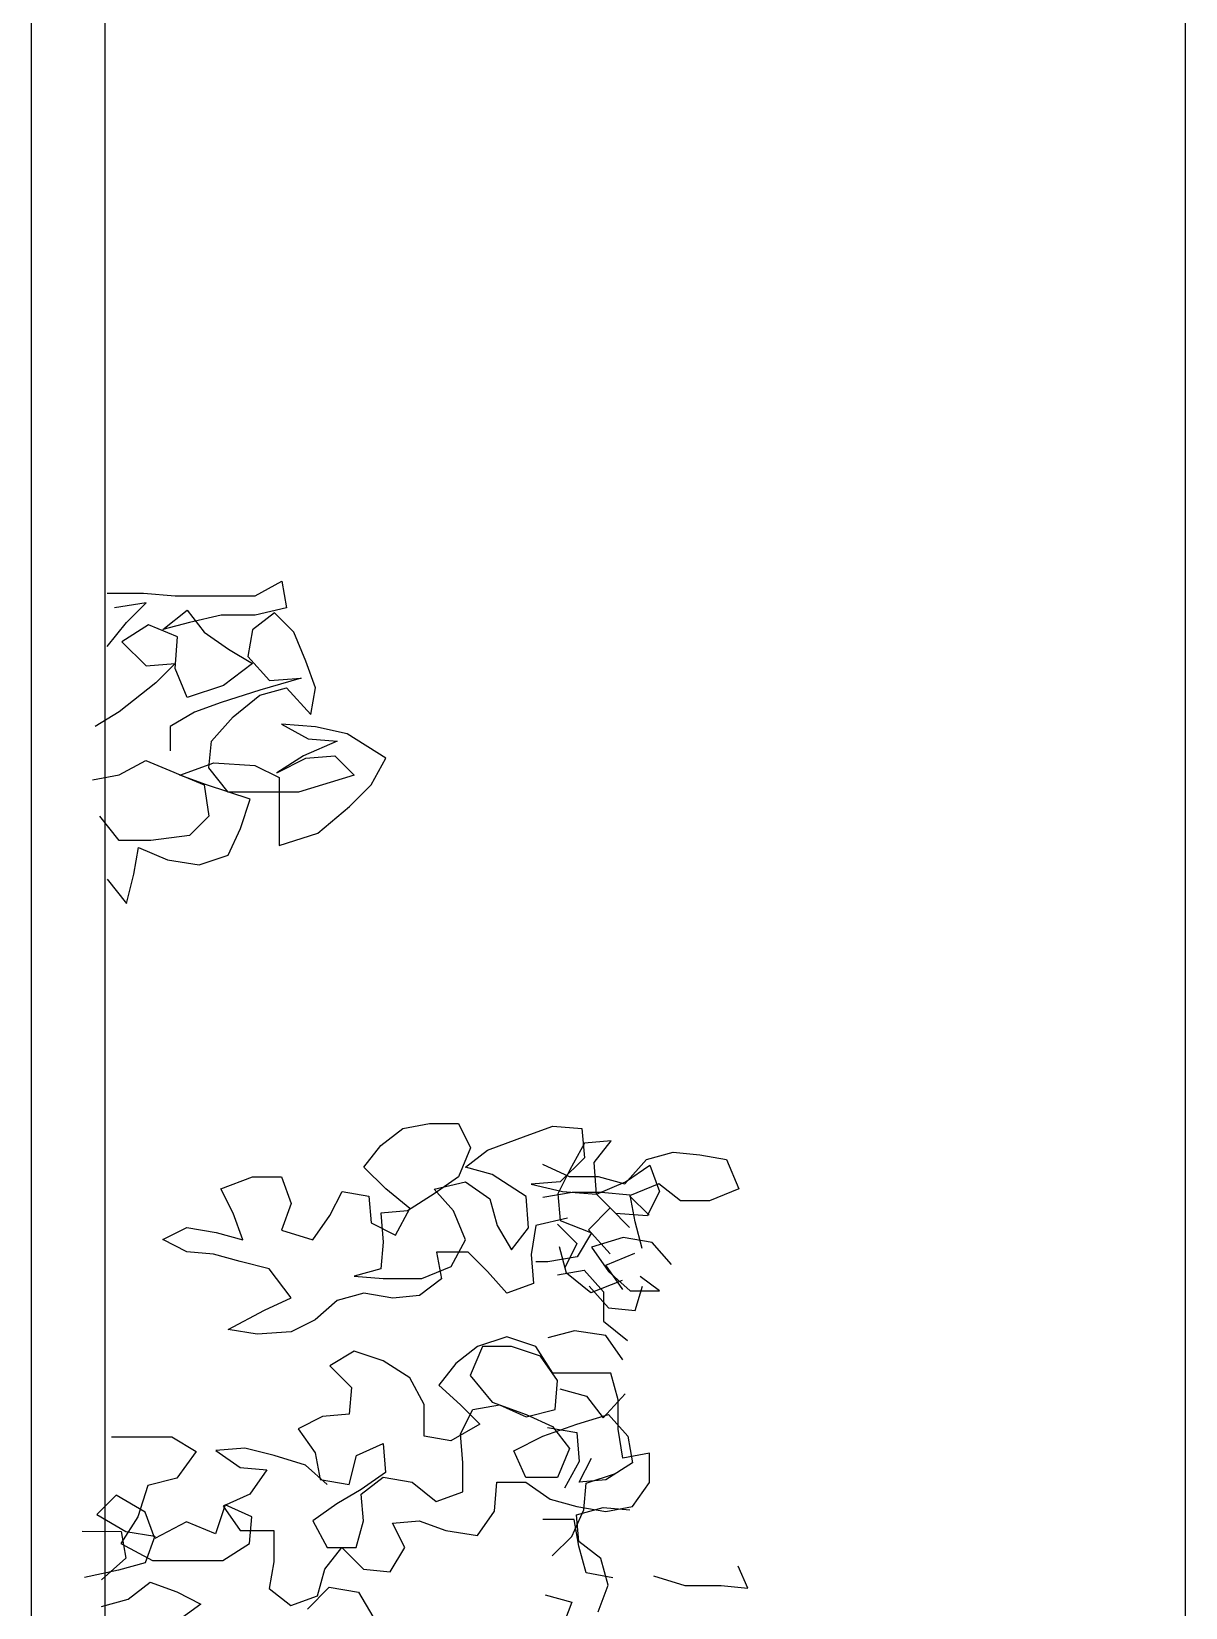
# Model space of a CAD drawing. Header units: millimetres. Extents: x -249630 to 95394, y -188036 to 109963.
# Drawn here: x -86676.2 to -86382.5, y 81791.3 to 82192.5 of the extents above; entities that cross this region are included whole.
import ezdxf

# ---------------------------------------------------------------- set-up
doc = ezdxf.new("R2010")
doc.units = ezdxf.units.MM
for name, color, linetype in [('AHojas', 86, 'Continuous'), ('Layer11', 30, 'Continuous'), ('Layer2', 8, 'Continuous'), ('Layer5', 84, 'Continuous')]:
    doc.layers.add(name, color=color, linetype=linetype)

msp = doc.modelspace()

# ---------------------------------------------------------------- linework, layer by layer
at = {"layer": 'AHojas'}
for p, q in [((-86619.3, 82048.873), (-86612.512, 82052.568)), ((-86612.512, 82052.568), (-86611.285, 82045.782)), ((-86656.92, 82049.525), (-86647.669, 82049.516)), ((-86647.055, 82047.049), (-86655.073, 82045.822)), ((-86651.993, 82042.119), (-86647.055, 82047.049)), ((-86647.669, 82049.516), (-86639.652, 82048.892)), ((-86639.652, 82048.892), (-86619.3, 82048.873)), ((-86642.744, 82040.261), (-86636.572, 82045.189)), ((-86636.572, 82045.189), (-86632.26, 82039.634)), ((-86627.939, 82043.947), (-86635.958, 82042.105)), ((-86619.304, 82043.94), (-86627.939, 82043.947)), ((-86614.37, 82044.552), (-86619.924, 82040.24)), ((-86611.285, 82045.782), (-86619.304, 82043.94)), ((-86609.44, 82039.613), (-86614.37, 82044.552)), ((-86656.933, 82035.956), (-86651.993, 82042.119)), ((-86646.443, 82041.497), (-86653.231, 82037.186)), ((-86639.045, 82038.407), (-86646.443, 82041.497)), ((-86635.958, 82042.105), (-86642.744, 82040.261)), ((-86639.669, 82030.39), (-86639.045, 82038.407)), ((-86632.26, 82039.634), (-86626.096, 82035.311)), ((-86619.924, 82040.24), (-86621.164, 82033.457)), ((-86606.363, 82032.21), (-86609.44, 82039.613)), ((-86653.231, 82037.186), (-86647.069, 82031.013)), ((-86626.096, 82035.311), (-86619.932, 82031.605)), ((-86647.069, 82031.013), (-86639.668, 82031.623)), ((-86639.668, 82031.623), (-86644.606, 82026.694)), ((-86636.592, 82022.986), (-86639.669, 82030.39)), ((-86619.932, 82031.605), (-86627.338, 82026.061)), ((-86621.164, 82033.457), (-86615.619, 82027.284)), ((-86603.903, 82025.423), (-86606.363, 82032.21)), ((-86644.606, 82026.694), (-86653.864, 82019.302)), ((-86607.601, 82027.894), (-86618.088, 82024.82)), ((-86615.619, 82027.284), (-86607.601, 82027.894)), ((-86627.338, 82026.061), (-86636.592, 82022.986)), ((-86618.088, 82024.82), (-86627.959, 82021.745)), ((-86624.879, 82018.042), (-86618.089, 82023.586)), ((-86618.089, 82023.586), (-86611.304, 82025.43)), ((-86611.304, 82025.43), (-86605.142, 82018.64)), ((-86605.142, 82018.64), (-86603.903, 82025.423)), ((-86653.864, 82019.302), (-86660.035, 82015.607)), ((-86634.745, 82019.284), (-86640.916, 82015.589)), ((-86627.959, 82021.745), (-86634.745, 82019.284)), ((-86640.916, 82015.589), (-86640.922, 82009.422)), ((-86630.435, 82011.879), (-86624.879, 82018.042)), ((-86612.546, 82016.18), (-86605.765, 82012.474)), ((-86603.912, 82015.556), (-86612.546, 82016.18)), ((-86595.896, 82013.698), (-86603.912, 82015.556)), ((-86631.058, 82005.096), (-86630.435, 82011.879)), ((-86598.365, 82011.85), (-86607.002, 82008.157)), ((-86605.765, 82012.474), (-86598.365, 82011.85)), ((-86586.034, 82007.522), (-86595.896, 82013.698)), ((-86653.879, 82003.266), (-86647.091, 82006.961)), ((-86647.091, 82006.961), (-86632.295, 82000.78)), ((-86638.46, 82003.252), (-86629.823, 82006.328)), ((-86629.823, 82006.328), (-86619.339, 82005.702)), ((-86607.002, 82008.157), (-86613.79, 82003.847)), ((-86613.79, 82003.847), (-86606.386, 82007.54)), ((-86606.386, 82007.54), (-86598.985, 82008.15)), ((-86598.985, 82008.15), (-86594.055, 82003.212)), ((-86589.74, 82000.741), (-86586.034, 82007.522)), ((-86660.664, 82002.039), (-86653.879, 82003.266)), ((-86631.678, 82000.779), (-86638.46, 82003.252)), ((-86626.13, 81998.924), (-86631.058, 82005.096)), ((-86619.339, 82005.702), (-86613.175, 82002.612)), ((-86613.175, 82002.612), (-86613.19, 81985.344)), ((-86594.055, 82003.212), (-86608.244, 81998.908)), ((-86632.295, 82000.78), (-86631.069, 81992.761)), ((-86620.581, 81997.069), (-86631.678, 82000.779)), ((-86608.244, 81998.908), (-86626.13, 81998.924)), ((-86595.296, 81995.195), (-86589.74, 82000.741)), ((-86623.054, 81989.67), (-86620.581, 81997.069)), ((-86603.32, 81988.419), (-86595.296, 81995.195)), ((-86653.894, 81986.615), (-86658.822, 81992.786)), ((-86631.069, 81992.761), (-86636.007, 81987.832)), ((-86645.876, 81986.607), (-86653.894, 81986.615)), ((-86636.007, 81987.832), (-86645.876, 81986.607)), ((-86626.144, 81982.889), (-86623.054, 81989.67)), ((-86613.19, 81985.344), (-86603.32, 81988.419)), ((-86650.201, 81977.977), (-86648.962, 81984.76)), ((-86648.962, 81984.76), (-86641.564, 81981.669)), ((-86633.547, 81980.429), (-86626.144, 81982.889)), ((-86641.564, 81981.669), (-86633.547, 81980.429)), ((-86656.987, 81976.75), (-86652.058, 81970.578)), ((-86652.058, 81970.578), (-86650.201, 81977.977)), ((-86581.722, 81913.279), (-86574.937, 81914.506)), ((-86574.937, 81914.506), (-86567.536, 81914.499)), ((-86567.536, 81914.499), (-86564.458, 81908.329)), ((-86587.277, 81908.966), (-86581.722, 81913.279)), ((-86560.141, 81907.708), (-86550.27, 81911.4)), ((-86550.27, 81911.4), (-86543.484, 81913.86)), ((-86543.484, 81913.86), (-86536.084, 81913.237)), ((-86536.084, 81913.237), (-86535.474, 81905.835)), ((-86528.685, 81910.146), (-86535.47, 81909.536)), ((-86533.008, 81904.6), (-86528.685, 81910.146)), ((-86591.599, 81903.42), (-86587.277, 81908.966)), ((-86564.458, 81908.329), (-86567.548, 81900.931)), ((-86565.696, 81903.396), (-86560.141, 81907.708)), ((-86535.47, 81909.536), (-86539.177, 81902.755)), ((-86519.627, 81905.36), (-86512.842, 81907.204)), ((-86512.842, 81907.204), (-86506.058, 81906.581)), ((-86506.058, 81906.581), (-86499.275, 81905.341)), ((-86586.053, 81897.864), (-86591.599, 81903.42)), ((-86558.914, 81901.54), (-86565.696, 81903.396)), ((-86546.148, 81904.151), (-86539.367, 81901.061)), ((-86539.177, 81902.755), (-86542.266, 81896.591)), ((-86535.474, 81905.835), (-86541.647, 81899.674)), ((-86532.398, 81896.582), (-86533.008, 81904.6)), ((-86525.184, 81899.198), (-86519.627, 81905.36)), ((-86524.995, 81899.658), (-86518.823, 81903.97)), ((-86518.823, 81903.97), (-86516.363, 81897.184)), ((-86499.275, 81905.341), (-86496.198, 81897.938)), ((-86627.991, 81897.902), (-86619.971, 81900.979)), ((-86624.913, 81891.732), (-86627.991, 81897.902)), ((-86619.971, 81900.979), (-86612.57, 81900.972)), ((-86612.57, 81900.972), (-86610.109, 81894.186)), ((-86567.548, 81900.931), (-86573.72, 81896.619)), ((-86573.719, 81897.853), (-86565.699, 81899.696)), ((-86565.699, 81899.696), (-86559.536, 81895.373)), ((-86550.284, 81895.981), (-86558.914, 81901.54)), ((-86541.647, 81899.674), (-86549.048, 81899.064)), ((-86549.048, 81899.064), (-86541.032, 81897.206)), ((-86539.367, 81901.061), (-86531.966, 81901.054)), ((-86532.398, 81896.582), (-86524.995, 81899.658)), ((-86531.966, 81901.054), (-86525.184, 81899.198)), ((-86516.549, 81899.19), (-86523.953, 81896.113)), ((-86511.003, 81894.867), (-86516.549, 81899.19)), ((-86496.198, 81897.938), (-86503.602, 81894.861)), ((-86610.109, 81894.186), (-86612.583, 81887.404)), ((-86600.244, 81891.093), (-86597.155, 81897.258)), ((-86597.155, 81897.258), (-86590.372, 81896.018)), ((-86590.372, 81896.018), (-86589.762, 81889.233)), ((-86579.89, 81892.925), (-86586.053, 81897.864)), ((-86573.72, 81896.619), (-86580.508, 81892.308)), ((-86568.79, 81892.298), (-86573.719, 81897.853)), ((-86559.536, 81895.373), (-86557.692, 81888.587)), ((-86549.675, 81887.963), (-86550.284, 81895.981)), ((-86538.617, 81896.949), (-86546.019, 81895.722)), ((-86542.266, 81896.591), (-86541.656, 81889.806)), ((-86541.032, 81897.206), (-86532.398, 81896.582)), ((-86531.216, 81896.942), (-86538.617, 81896.949)), ((-86527.469, 81891.643), (-86532.398, 81896.582)), ((-86523.816, 81896.319), (-86531.216, 81896.942)), ((-86523.953, 81896.113), (-86519.024, 81891.174)), ((-86522.588, 81889.533), (-86523.816, 81896.319)), ((-86516.363, 81897.184), (-86519.452, 81891.019)), ((-86503.602, 81894.861), (-86511.003, 81894.867)), ((-86622.453, 81884.946), (-86624.913, 81891.732)), ((-86604.567, 81884.93), (-86600.244, 81891.093)), ((-86580.508, 81892.308), (-86587.292, 81891.698)), ((-86587.292, 81891.698), (-86586.682, 81884.296)), ((-86583.597, 81886.144), (-86579.89, 81892.925)), ((-86565.713, 81884.894), (-86568.79, 81892.298)), ((-86539.805, 81890.421), (-86547.824, 81888.578)), ((-86528.89, 81893.034), (-86534.445, 81887.488)), ((-86523.96, 81888.095), (-86528.89, 81893.034)), ((-86519.452, 81891.019), (-86527.469, 81891.643)), ((-86642.805, 81884.965), (-86636.635, 81888.043)), ((-86636.635, 81888.043), (-86629.235, 81886.802)), ((-86629.235, 81886.802), (-86622.453, 81884.946)), ((-86612.583, 81887.404), (-86604.567, 81884.93)), ((-86589.762, 81889.233), (-86583.597, 81886.144)), ((-86557.692, 81888.587), (-86553.997, 81882.416)), ((-86553.997, 81882.416), (-86549.675, 81887.963)), ((-86547.824, 81888.578), (-86549.064, 81881.178)), ((-86542.325, 81888.935), (-86537.395, 81883.996)), ((-86541.656, 81889.806), (-86533.641, 81886.715)), ((-86533.641, 81886.715), (-86537.347, 81880.551)), ((-86534.445, 81887.488), (-86528.9, 81881.316)), ((-86520.744, 81882.748), (-86522.588, 81889.533)), ((-86636.64, 81881.875), (-86642.805, 81884.965)), ((-86629.857, 81881.252), (-86636.64, 81881.875)), ((-86586.682, 81884.296), (-86587.305, 81877.513)), ((-86569.419, 81878.113), (-86565.713, 81884.894)), ((-86540.006, 81876.392), (-86541.85, 81883.178)), ((-86537.395, 81883.996), (-86540.484, 81877.832)), ((-86525.624, 81885.474), (-86533.644, 81883.014)), ((-86533.644, 81883.014), (-86529.333, 81876.843)), ((-86518.225, 81884.234), (-86525.624, 81885.474)), ((-86513.296, 81878.679), (-86518.225, 81884.234)), ((-86623.074, 81879.396), (-86629.857, 81881.252)), ((-86615.675, 81877.539), (-86623.074, 81879.396)), ((-86576.823, 81875.036), (-86569.419, 81878.113)), ((-86573.117, 81881.817), (-86571.889, 81875.032)), ((-86565.099, 81881.81), (-86573.117, 81881.817)), ((-86560.17, 81876.871), (-86565.099, 81881.81)), ((-86549.064, 81881.178), (-86548.454, 81873.777)), ((-86544.749, 81879.324), (-86547.833, 81879.327)), ((-86537.347, 81880.551), (-86544.749, 81879.324)), ((-86529.999, 81878.439), (-86522.596, 81881.516)), ((-86525.688, 81872.268), (-86529.999, 81878.439)), ((-86610.131, 81870.133), (-86615.675, 81877.539)), ((-86587.305, 81877.513), (-86594.091, 81875.669)), ((-86594.091, 81875.669), (-86586.691, 81875.045)), ((-86586.691, 81875.045), (-86576.823, 81875.036)), ((-86571.889, 81875.032), (-86577.444, 81870.72)), ((-86555.241, 81871.316), (-86560.17, 81876.871)), ((-86542.336, 81875.983), (-86535.551, 81877.21)), ((-86533.843, 81871.452), (-86540.006, 81876.392)), ((-86535.551, 81877.21), (-86530.622, 81871.655)), ((-86525.823, 81874.529), (-86533.843, 81871.452)), ((-86529.333, 81876.843), (-86523.787, 81871.904)), ((-86516.386, 81871.897), (-86521.316, 81875.602)), ((-86616.918, 81867.055), (-86610.131, 81870.133)), ((-86591.628, 81871.349), (-86598.414, 81869.505)), ((-86584.229, 81870.109), (-86591.628, 81871.349)), ((-86577.444, 81870.72), (-86584.229, 81870.109)), ((-86548.454, 81873.777), (-86555.241, 81871.316)), ((-86534.27, 81873.147), (-86529.341, 81867.592)), ((-86530.622, 81871.655), (-86530.629, 81864.254)), ((-86523.787, 81871.904), (-86516.386, 81871.897)), ((-86522.558, 81866.969), (-86520.702, 81873.135)), ((-86626.174, 81862.13), (-86616.918, 81867.055)), ((-86598.414, 81869.505), (-86603.969, 81864.577)), ((-86529.341, 81867.592), (-86522.558, 81866.969)), ((-86618.774, 81860.89), (-86626.174, 81862.13)), ((-86603.969, 81864.577), (-86610.139, 81861.499)), ((-86538.032, 81861.794), (-86544.818, 81859.95)), ((-86530.016, 81860.553), (-86538.032, 81861.794)), ((-86530.629, 81864.254), (-86524.466, 81859.315)), ((-86610.139, 81861.499), (-86618.774, 81860.89)), ((-86562.654, 81857.755), (-86568.209, 81853.443)), ((-86561.421, 81857.754), (-86564.511, 81850.356)), ((-86555.251, 81860.215), (-86562.654, 81857.755)), ((-86554.02, 81857.747), (-86561.421, 81857.754)), ((-86547.852, 81857.741), (-86555.251, 81860.215)), ((-86525.704, 81854.382), (-86530.016, 81860.553)), ((-86594.109, 81856.55), (-86600.279, 81852.855)), ((-86586.71, 81854.076), (-86594.109, 81856.55)), ((-86579.93, 81849.753), (-86586.71, 81854.076)), ((-86546.621, 81855.273), (-86554.02, 81857.747)), ((-86543.541, 81850.953), (-86547.852, 81857.741)), ((-86542.31, 81849.102), (-86546.621, 81855.273)), ((-86600.279, 81852.855), (-86594.734, 81847.3)), ((-86576.236, 81842.965), (-86579.93, 81849.753)), ((-86568.209, 81853.443), (-86572.531, 81847.896)), ((-86564.511, 81850.356), (-86558.967, 81843.566)), ((-86528.74, 81850.94), (-86543.541, 81850.953)), ((-86526.896, 81844.154), (-86528.74, 81850.94)), ((-86594.734, 81847.3), (-86595.357, 81840.516)), ((-86572.531, 81847.896), (-86566.985, 81842.957)), ((-86542.933, 81841.702), (-86542.31, 81849.102)), ((-86541.746, 81846.996), (-86534.964, 81845.14)), ((-86530.652, 81839.585), (-86525.095, 81845.747)), ((-86576.243, 81834.948), (-86576.236, 81842.965)), ((-86566.991, 81835.556), (-86563.902, 81841.721)), ((-86566.985, 81842.957), (-86562.055, 81838.019)), ((-86563.902, 81841.721), (-86557.117, 81842.948)), ((-86558.967, 81843.566), (-86550.335, 81840.475)), ((-86557.117, 81842.948), (-86550.336, 81839.858)), ((-86534.964, 81845.14), (-86530.652, 81839.585)), ((-86526.902, 81836.753), (-86526.896, 81844.154)), ((-86602.142, 81839.906), (-86608.312, 81836.827)), ((-86595.357, 81840.516), (-86602.142, 81839.906)), ((-86562.055, 81838.019), (-86569.46, 81833.708)), ((-86550.336, 81839.858), (-86542.933, 81841.702)), ((-86550.335, 81840.475), (-86543.554, 81837.385)), ((-86546.023, 81834.92), (-86537.386, 81837.996)), ((-86537.386, 81837.996), (-86529.366, 81840.456)), ((-86529.366, 81840.456), (-86524.437, 81834.9)), ((-86655.877, 81834.757), (-86640.458, 81834.743)), ((-86640.458, 81834.743), (-86634.294, 81831.037)), ((-86608.312, 81836.827), (-86604, 81830.656)), ((-86569.46, 81833.708), (-86576.243, 81834.948)), ((-86566.382, 81828.155), (-86566.991, 81835.556)), ((-86553.427, 81831.227), (-86546.023, 81834.92)), ((-86544.839, 81837.131), (-86537.439, 81835.891)), ((-86543.554, 81837.385), (-86539.242, 81831.83)), ((-86537.439, 81835.891), (-86536.829, 81828.489)), ((-86525.676, 81829.351), (-86526.902, 81836.753)), ((-86524.437, 81834.9), (-86523.21, 81828.115)), ((-86634.294, 81831.037), (-86639.234, 81824.258)), ((-86621.884, 81831.906), (-86629.286, 81831.296)), ((-86629.286, 81831.296), (-86623.122, 81826.973)), ((-86614.485, 81830.049), (-86621.884, 81831.906)), ((-86606.47, 81827.575), (-86614.485, 81830.049)), ((-86604, 81830.656), (-86602.773, 81823.871)), ((-86595.373, 81822.631), (-86593.516, 81830.03)), ((-86593.516, 81830.03), (-86586.729, 81833.107)), ((-86586.729, 81833.107), (-86586.119, 81825.706)), ((-86550.35, 81824.44), (-86553.427, 81831.227)), ((-86539.242, 81831.83), (-86542.332, 81824.432)), ((-86518.891, 81830.578), (-86525.676, 81829.351)), ((-86518.897, 81823.177), (-86518.891, 81830.578)), ((-86623.122, 81826.973), (-86616.339, 81826.35)), ((-86616.339, 81826.35), (-86620.662, 81820.187)), ((-86600.924, 81822.636), (-86606.47, 81827.575)), ((-86586.119, 81825.706), (-86592.291, 81821.394)), ((-86566.388, 81820.754), (-86566.382, 81828.155)), ((-86536.829, 81828.489), (-86540.536, 81821.709)), ((-86536.783, 81823.194), (-86533.693, 81829.358)), ((-86523.21, 81828.115), (-86529.998, 81823.804)), ((-86646.637, 81822.414), (-86649.111, 81814.399)), ((-86639.234, 81824.258), (-86646.637, 81822.414)), ((-86602.773, 81823.871), (-86595.373, 81822.631)), ((-86592.292, 81820.161), (-86586.737, 81824.473)), ((-86586.737, 81824.473), (-86579.338, 81823.233)), ((-86579.338, 81823.233), (-86573.175, 81818.293)), ((-86558.375, 81815.813), (-86557.752, 81823.213)), ((-86557.752, 81823.213), (-86550.351, 81823.206)), ((-86550.351, 81823.206), (-86544.187, 81818.883)), ((-86542.332, 81824.432), (-86550.35, 81824.44)), ((-86529.998, 81823.804), (-86536.783, 81823.194)), ((-86535.607, 81816.154), (-86534.984, 81822.937)), ((-86534.984, 81822.937), (-86527.581, 81825.397)), ((-86523.22, 81817.014), (-86518.897, 81823.177)), ((-86654.657, 81819.955), (-86659.595, 81815.025)), ((-86647.26, 81815.631), (-86654.657, 81819.955)), ((-86620.662, 81820.187), (-86627.449, 81817.109)), ((-86598.461, 81817.7), (-86604.633, 81813.388)), ((-86592.291, 81821.394), (-86598.461, 81817.7)), ((-86591.681, 81813.376), (-86592.292, 81820.161)), ((-86573.175, 81818.293), (-86566.388, 81820.754)), ((-86544.187, 81818.883), (-86537.405, 81817.027)), ((-86659.595, 81815.025), (-86652.198, 81810.701)), ((-86649.111, 81814.399), (-86653.434, 81807.619)), ((-86644.799, 81808.844), (-86647.26, 81815.631)), ((-86626.906, 81817.462), (-86629.379, 81810.064)), ((-86627.449, 81817.109), (-86623.137, 81810.938)), ((-86620.124, 81814.372), (-86626.906, 81817.462)), ((-86620.747, 81807.589), (-86620.124, 81814.372)), ((-86562.698, 81809.649), (-86558.375, 81815.813)), ((-86538.076, 81813.689), (-86546.094, 81813.696)), ((-86538.697, 81809.372), (-86535.607, 81816.154)), ((-86536.849, 81806.904), (-86538.076, 81813.689)), ((-86537.458, 81814.922), (-86530.673, 81816.766)), ((-86536.848, 81808.137), (-86537.458, 81814.922)), ((-86537.405, 81817.027), (-86530.005, 81815.787)), ((-86530.673, 81816.766), (-86523.889, 81816.143)), ((-86530.005, 81815.787), (-86523.22, 81817.014)), ((-86663.299, 81810.711), (-86653.432, 81810.702)), ((-86653.432, 81810.702), (-86652.204, 81803.917)), ((-86652.198, 81810.701), (-86644.798, 81809.461)), ((-86636.777, 81813.154), (-86644.799, 81808.844)), ((-86629.379, 81810.064), (-86636.777, 81813.154)), ((-86623.137, 81810.938), (-86614.503, 81810.93)), ((-86614.503, 81810.93), (-86614.51, 81802.913)), ((-86604.633, 81813.388), (-86600.939, 81806.601)), ((-86593.538, 81806.594), (-86591.681, 81813.376)), ((-86584.281, 81812.753), (-86577.496, 81813.363)), ((-86581.203, 81806.583), (-86584.281, 81812.753)), ((-86577.496, 81813.363), (-86570.714, 81810.89)), ((-86570.714, 81810.89), (-86562.698, 81809.649)), ((-86653.434, 81807.619), (-86645.421, 81803.294)), ((-86644.798, 81809.461), (-86647.272, 81802.679)), ((-86627.535, 81803.278), (-86620.747, 81807.589)), ((-86601.56, 81801.051), (-86597.238, 81806.597)), ((-86600.939, 81806.601), (-86593.538, 81806.594)), ((-86597.238, 81806.597), (-86591.693, 81801.041)), ((-86584.909, 81800.419), (-86581.203, 81806.583)), ((-86543.635, 81804.443), (-86538.697, 81809.372)), ((-86535.005, 81800.118), (-86536.849, 81806.904)), ((-86531.301, 81803.815), (-86536.848, 81808.137)), ((-86652.204, 81803.917), (-86658.377, 81798.372)), ((-86647.272, 81802.679), (-86654.057, 81800.835)), ((-86645.421, 81803.294), (-86627.535, 81803.278)), ((-86614.51, 81802.913), (-86615.75, 81796.13)), ((-86529.457, 81797.029), (-86531.301, 81803.815)), ((-86493.848, 81796.264), (-86496.31, 81801.817)), ((-86654.057, 81800.835), (-86662.693, 81798.993)), ((-86651.597, 81793.432), (-86646.043, 81797.744)), ((-86646.043, 81797.744), (-86639.261, 81795.271)), ((-86603.417, 81794.268), (-86601.56, 81801.051)), ((-86591.693, 81801.041), (-86584.909, 81800.419)), ((-86528.222, 81798.878), (-86535.005, 81800.118)), ((-86517.898, 81799.37), (-86509.882, 81796.895)), ((-86639.261, 81795.271), (-86633.096, 81792.182)), ((-86615.75, 81796.13), (-86610.203, 81791.807)), ((-86610.203, 81791.807), (-86603.417, 81794.268)), ((-86605.961, 81790.923), (-86600.405, 81796.469)), ((-86600.405, 81796.469), (-86593.006, 81795.229)), ((-86593.006, 81795.229), (-86589.311, 81789.058)), ((-86545.495, 81794.577), (-86538.712, 81792.72)), ((-86531.93, 81790.247), (-86529.457, 81797.029)), ((-86509.882, 81796.895), (-86500.631, 81796.887)), ((-86500.631, 81796.887), (-86493.848, 81796.264)), ((-86658.383, 81791.588), (-86651.597, 81793.432)), ((-86633.096, 81792.182), (-86639.885, 81787.254)), ((-86538.712, 81792.72), (-86541.185, 81785.938))]:
    msp.add_line(p, q, dxfattribs=at)
at = {"layer": 'Layer11'}
for points in [[(-86382.461, 81768.181), (-86382.461, 82804.128)], [(-86657.461, 81551.514), (-86657.461, 82613.462)]]:
    msp.add_lwpolyline(points, dxfattribs=at)
at = {"layer": 'Layer2'}
msp.add_lwpolyline([(-86676.211, 81551.514), (-86676.211, 82600.462)], dxfattribs=at)
at = {"layer": 'Layer5'}
msp.add_lwpolyline([(-86676.211, 81676.514), (-86676.211, 82600.462)], dxfattribs=at)

doc.saveas('drawing.dxf')
